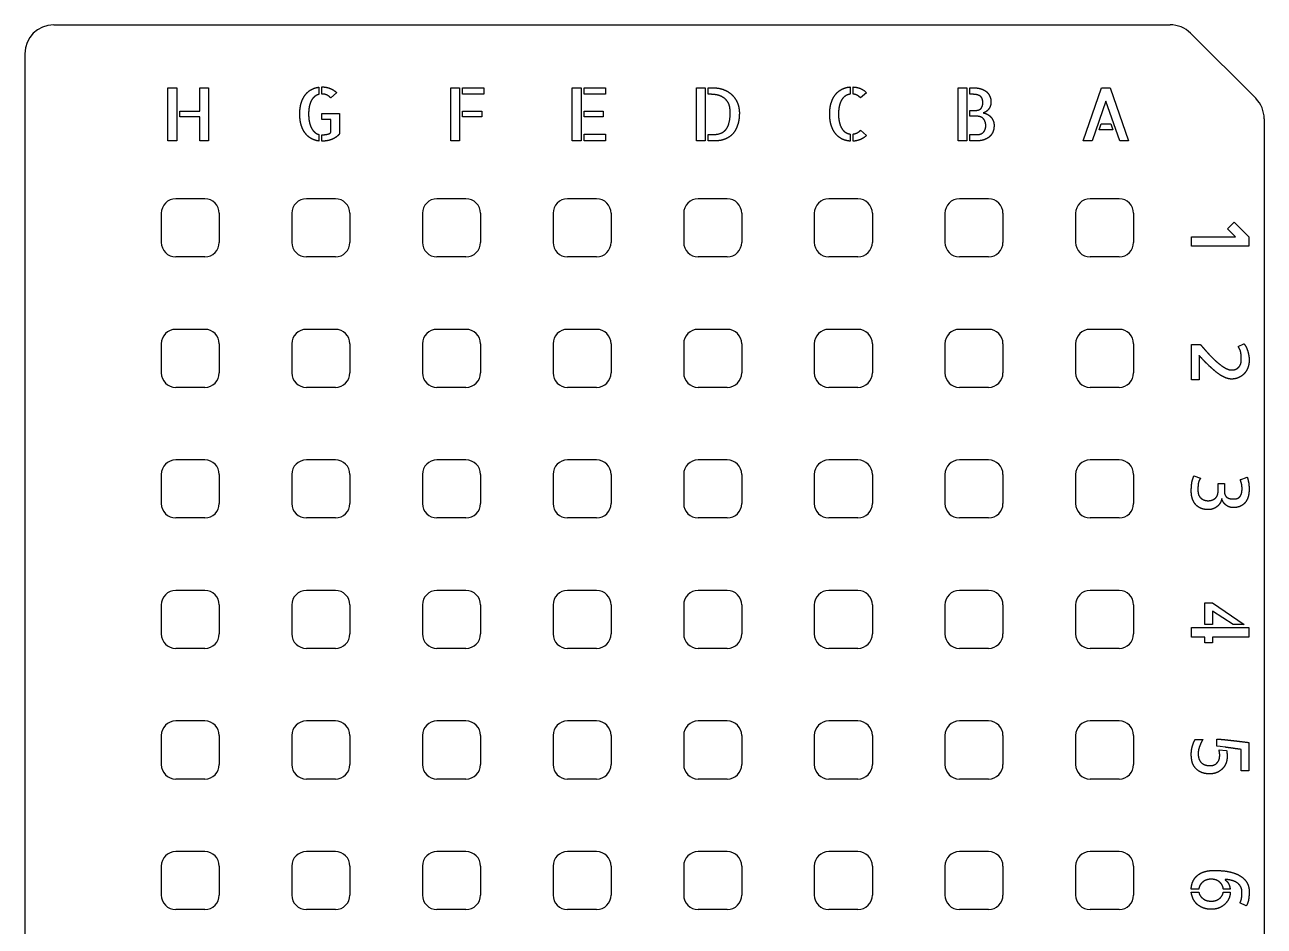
# Model space of a CAD drawing. Extents: x -43 to 43, y -64 to 64.
# Drawn here: x -42.7 to 42.7, y 1.3 to 63.5 of the extents above; entities that cross this region are included whole.
import ezdxf

# ---------------------------------------------------------------- set-up
doc = ezdxf.new("R2010")
doc.units = 0
doc.header["$MEASUREMENT"] = 0
doc.layers.add('VISIBLE', color=7, linetype='CONTINUOUS')

msp = doc.modelspace()

# ---------------------------------------------------------------- linework, layer by layer
at = {"layer": 'VISIBLE'}
for p, q in [((-40.7, 63.5), (36.215, 63.5)), ((37.629, 62.914), (42.114, 58.429)), ((-42.7, 61.5), (-42.7, -61.5)), ((-32.833, 55.5), (-32.833, 59.157)), ((-32.833, 59.157), (-32.228, 59.157)), ((-32.228, 59.157), (-32.228, 55.5)), ((-30.645, 59.157), (-30.05, 59.157)), ((-30.645, 57.555), (-30.645, 59.157)), ((-30.05, 59.157), (-30.05, 55.5)), ((-22.437, 59.196), (-22.437, 58.7)), ((-22.234, 58.726), (-22.234, 59.216)), ((-22.234, 59.216), (-22.228, 59.216)), ((-13.349, 55.5), (-13.349, 59.157)), ((-13.349, 59.157), (-12.744, 59.157)), ((-12.744, 59.157), (-12.744, 55.5)), ((-12.54, 59.157), (-11.062, 59.157)), ((-12.54, 58.706), (-12.54, 59.157)), ((-11.062, 59.157), (-11.062, 58.706)), ((-4.977, 55.5), (-4.977, 59.157)), ((-4.977, 59.157), (-4.372, 59.157)), ((-4.372, 59.157), (-4.372, 55.5)), ((-4.168, 59.157), (-2.69, 59.157)), ((-4.168, 58.706), (-4.168, 59.157)), ((-2.69, 59.157), (-2.69, 58.706)), ((3.584, 55.5), (3.584, 59.157)), ((3.584, 59.157), (4.179, 59.157)), ((4.179, 59.157), (4.179, 55.5)), ((4.382, 59.157), (4.686, 59.157)), ((4.382, 58.706), (4.382, 59.157)), ((14.165, 59.211), (14.165, 58.715)), ((14.368, 58.72), (14.368, 59.211)), ((21.614, 55.5), (21.614, 59.157)), ((21.614, 59.157), (22.209, 59.157)), ((22.209, 59.157), (22.209, 55.5)), ((22.412, 58.706), (22.412, 59.157)), ((22.412, 59.157), (22.666, 59.157)), ((30.22, 55.5), (31.499, 59.152)), ((31.499, 59.152), (32.09, 59.152)), ((32.09, 59.152), (33.36, 55.5)), ((-22.214, 58.726), (-22.234, 58.726)), ((-21.211, 58.819), (-21.623, 58.452)), ((-11.062, 58.706), (-12.54, 58.706)), ((-2.69, 58.706), (-4.168, 58.706)), ((4.527, 58.706), (4.382, 58.706)), ((15.301, 58.819), (14.889, 58.452)), ((22.606, 58.706), (22.412, 58.706)), ((31.797, 58.239), (30.84, 55.5)), ((32.745, 55.5), (31.797, 58.239)), ((-32.025, 57.147), (-32.025, 57.555)), ((-32.025, 57.555), (-30.645, 57.555)), ((-22.234, 57.386), (-21.023, 57.386)), ((-22.234, 56.979), (-22.234, 57.386)), ((-21.023, 57.386), (-21.023, 55.972)), ((-12.54, 57.147), (-12.54, 57.555)), ((-12.54, 57.555), (-11.216, 57.555)), ((-11.216, 57.555), (-11.216, 57.147)), ((-4.168, 57.147), (-4.168, 57.555)), ((-4.168, 57.555), (-2.844, 57.555)), ((-2.844, 57.555), (-2.844, 57.147)), ((22.412, 57.192), (22.412, 57.594)), ((22.412, 57.594), (22.651, 57.594)), ((-30.645, 57.147), (-32.025, 57.147)), ((-30.645, 55.5), (-30.645, 57.147)), ((-21.613, 56.979), (-22.234, 56.979)), ((-21.613, 56.076), (-21.613, 56.979)), ((-11.216, 57.147), (-12.54, 57.147)), ((-2.844, 57.147), (-4.168, 57.147)), ((22.909, 57.192), (22.412, 57.192)), ((31.321, 56.259), (31.46, 56.661)), ((31.46, 56.661), (32.125, 56.661)), ((32.125, 56.661), (32.269, 56.259)), ((42.7, 57.015), (42.7, -61.5)), ((-22.437, 55.937), (-22.437, 55.485)), ((-22.234, 55.475), (-22.234, 55.912)), ((-4.168, 55.5), (-4.168, 55.952)), ((-4.168, 55.952), (-2.69, 55.952)), ((-2.69, 55.952), (-2.69, 55.5)), ((4.382, 55.5), (4.382, 55.937)), ((4.382, 55.937), (4.77, 55.937)), ((14.165, 55.967), (14.165, 55.48)), ((14.368, 55.475), (14.368, 55.967)), ((14.889, 56.234), (15.301, 55.872)), ((22.412, 55.5), (22.412, 55.937)), ((22.412, 55.937), (22.954, 55.937)), ((32.269, 56.259), (31.321, 56.259)), ((-32.228, 55.5), (-32.833, 55.5)), ((-30.05, 55.5), (-30.645, 55.5)), ((-22.228, 55.475), (-22.234, 55.475)), ((-12.744, 55.5), (-13.349, 55.5)), ((-4.372, 55.5), (-4.977, 55.5)), ((-2.69, 55.5), (-4.168, 55.5)), ((4.179, 55.5), (3.584, 55.5)), ((4.968, 55.5), (4.382, 55.5)), ((22.209, 55.5), (21.614, 55.5)), ((22.988, 55.5), (22.412, 55.5)), ((30.84, 55.5), (30.22, 55.5)), ((33.36, 55.5), (32.745, 55.5)), ((-30.3, 51.5), (-32.3, 51.5)), ((-21.3, 51.5), (-23.3, 51.5)), ((-12.3, 51.5), (-14.3, 51.5)), ((-3.3, 51.5), (-5.3, 51.5)), ((5.7, 51.5), (3.7, 51.5)), ((14.7, 51.5), (12.7, 51.5)), ((23.7, 51.5), (21.7, 51.5)), ((32.7, 51.5), (30.7, 51.5)), ((-33.3, 50.5), (-33.3, 48.5)), ((-29.3, 50.5), (-29.3, 48.5)), ((-24.3, 50.5), (-24.3, 48.5)), ((-20.3, 50.5), (-20.3, 48.5)), ((-15.3, 50.5), (-15.3, 48.5)), ((-11.3, 50.5), (-11.3, 48.5)), ((-6.3, 50.5), (-6.3, 48.5)), ((-2.3, 50.5), (-2.3, 48.5)), ((2.7, 50.5), (2.7, 48.5)), ((6.7, 50.5), (6.7, 48.5)), ((11.7, 50.5), (11.7, 48.5)), ((15.7, 50.5), (15.7, 48.5)), ((20.7, 50.5), (20.7, 48.5)), ((24.7, 50.5), (24.7, 48.5)), ((29.7, 50.5), (29.7, 48.5)), ((33.7, 50.5), (33.7, 48.5)), ((40.178, 49.422), (40.638, 49.881)), ((40.638, 49.881), (41.636, 48.882)), ((37.7, 48.23), (37.7, 48.882)), ((37.7, 48.882), (40.718, 48.882)), ((40.718, 48.882), (40.178, 49.422)), ((41.636, 48.882), (41.636, 48.23)), ((41.636, 48.23), (37.7, 48.23)), ((-30.3, 47.5), (-32.3, 47.5)), ((-21.3, 47.5), (-23.3, 47.5)), ((-12.3, 47.5), (-14.3, 47.5)), ((-3.3, 47.5), (-5.3, 47.5)), ((5.7, 47.5), (3.7, 47.5)), ((14.7, 47.5), (12.7, 47.5)), ((23.7, 47.5), (21.7, 47.5)), ((32.7, 47.5), (30.7, 47.5)), ((-30.3, 42.5), (-32.3, 42.5)), ((-21.3, 42.5), (-23.3, 42.5)), ((-12.3, 42.5), (-14.3, 42.5)), ((-3.3, 42.5), (-5.3, 42.5)), ((5.7, 42.5), (3.7, 42.5)), ((14.7, 42.5), (12.7, 42.5)), ((23.7, 42.5), (21.7, 42.5)), ((32.7, 42.5), (30.7, 42.5)), ((-33.3, 41.5), (-33.3, 39.5)), ((-29.3, 41.5), (-29.3, 39.5)), ((-24.3, 41.5), (-24.3, 39.5)), ((-20.3, 41.5), (-20.3, 39.5)), ((-15.3, 41.5), (-15.3, 39.5)), ((-11.3, 41.5), (-11.3, 39.5)), ((-6.3, 41.5), (-6.3, 39.5)), ((-2.3, 41.5), (-2.3, 39.5)), ((2.7, 41.5), (2.7, 39.5)), ((6.7, 41.5), (6.7, 39.5)), ((11.7, 41.5), (11.7, 39.5)), ((15.7, 41.5), (15.7, 39.5)), ((20.7, 41.5), (20.7, 39.5)), ((24.7, 41.5), (24.7, 39.5)), ((29.7, 41.5), (29.7, 39.5)), ((33.7, 41.5), (33.7, 39.5)), ((37.7, 39.015), (37.7, 41.461)), ((37.7, 41.461), (38.298, 41.461)), ((40.91, 41.317), (41.306, 41.504)), ((38.218, 40.687), (38.218, 39.015)), ((-30.3, 38.5), (-32.3, 38.5)), ((-21.3, 38.5), (-23.3, 38.5)), ((-12.3, 38.5), (-14.3, 38.5)), ((-3.3, 38.5), (-5.3, 38.5)), ((5.7, 38.5), (3.7, 38.5)), ((14.7, 38.5), (12.7, 38.5)), ((23.7, 38.5), (21.7, 38.5)), ((32.7, 38.5), (30.7, 38.5)), ((38.218, 39.015), (37.7, 39.015)), ((-30.3, 33.5), (-32.3, 33.5)), ((-21.3, 33.5), (-23.3, 33.5)), ((-12.3, 33.5), (-14.3, 33.5)), ((-3.3, 33.5), (-5.3, 33.5)), ((5.7, 33.5), (3.7, 33.5)), ((14.7, 33.5), (12.7, 33.5)), ((23.7, 33.5), (21.7, 33.5)), ((32.7, 33.5), (30.7, 33.5)), ((-33.3, 32.5), (-33.3, 30.5)), ((-29.3, 32.5), (-29.3, 30.5)), ((-24.3, 32.5), (-24.3, 30.5)), ((-20.3, 32.5), (-20.3, 30.5)), ((-15.3, 32.5), (-15.3, 30.5)), ((-11.3, 32.5), (-11.3, 30.5)), ((-6.3, 32.5), (-6.3, 30.5)), ((-2.3, 32.5), (-2.3, 30.5)), ((2.7, 32.5), (2.7, 30.5)), ((6.7, 32.5), (6.7, 30.5)), ((11.7, 32.5), (11.7, 30.5)), ((15.7, 32.5), (15.7, 30.5)), ((20.7, 32.5), (20.7, 30.5)), ((24.7, 32.5), (24.7, 30.5)), ((29.7, 32.5), (29.7, 30.5)), ((33.7, 32.5), (33.7, 30.5)), ((37.861, 32.395), (38.32, 32.251)), ((39.521, 31.877), (39.954, 31.882)), ((39.521, 31.338), (39.521, 31.877)), ((39.954, 31.882), (39.954, 31.519)), ((41.054, 32.123), (41.535, 32.309)), ((-30.3, 29.5), (-32.3, 29.5)), ((-21.3, 29.5), (-23.3, 29.5)), ((-12.3, 29.5), (-14.3, 29.5)), ((-3.3, 29.5), (-5.3, 29.5)), ((5.7, 29.5), (3.7, 29.5)), ((14.7, 29.5), (12.7, 29.5)), ((23.7, 29.5), (21.7, 29.5)), ((32.7, 29.5), (30.7, 29.5)), ((-30.3, 24.5), (-32.3, 24.5)), ((-21.3, 24.5), (-23.3, 24.5)), ((-12.3, 24.5), (-14.3, 24.5)), ((-3.3, 24.5), (-5.3, 24.5)), ((5.7, 24.5), (3.7, 24.5)), ((14.7, 24.5), (12.7, 24.5)), ((23.7, 24.5), (21.7, 24.5)), ((32.7, 24.5), (30.7, 24.5)), ((-33.3, 23.5), (-33.3, 21.5)), ((-29.3, 23.5), (-29.3, 21.5)), ((-24.3, 23.5), (-24.3, 21.5)), ((-20.3, 23.5), (-20.3, 21.5)), ((-15.3, 23.5), (-15.3, 21.5)), ((-11.3, 23.5), (-11.3, 21.5)), ((-6.3, 23.5), (-6.3, 21.5)), ((-2.3, 23.5), (-2.3, 21.5)), ((2.7, 23.5), (2.7, 21.5)), ((6.7, 23.5), (6.7, 21.5)), ((11.7, 23.5), (11.7, 21.5)), ((15.7, 23.5), (15.7, 21.5)), ((20.7, 23.5), (20.7, 21.5)), ((24.7, 23.5), (24.7, 21.5)), ((29.7, 23.5), (29.7, 21.5)), ((33.7, 23.5), (33.7, 21.5)), ((38.619, 22.159), (38.619, 23.644)), ((38.619, 23.644), (39.126, 23.644)), ((39.126, 23.644), (41.316, 22.159)), ((40.553, 22.159), (39.126, 23.073)), ((39.126, 23.073), (39.126, 22.159)), ((37.7, 21.289), (37.7, 21.941)), ((37.7, 21.941), (41.636, 21.941)), ((39.126, 22.159), (38.619, 22.159)), ((41.316, 22.159), (40.553, 22.159)), ((41.636, 21.941), (41.636, 21.289)), ((-30.3, 20.5), (-32.3, 20.5)), ((-21.3, 20.5), (-23.3, 20.5)), ((-12.3, 20.5), (-14.3, 20.5)), ((-3.3, 20.5), (-5.3, 20.5)), ((5.7, 20.5), (3.7, 20.5)), ((14.7, 20.5), (12.7, 20.5)), ((23.7, 20.5), (21.7, 20.5)), ((32.7, 20.5), (30.7, 20.5)), ((38.619, 21.289), (37.7, 21.289)), ((38.619, 20.878), (38.619, 21.289)), ((39.126, 20.878), (38.619, 20.878)), ((41.636, 21.289), (39.126, 21.289)), ((39.126, 21.289), (39.126, 20.878)), ((-30.3, 15.5), (-32.3, 15.5)), ((-21.3, 15.5), (-23.3, 15.5)), ((-12.3, 15.5), (-14.3, 15.5)), ((-3.3, 15.5), (-5.3, 15.5)), ((5.7, 15.5), (3.7, 15.5)), ((14.7, 15.5), (12.7, 15.5)), ((23.7, 15.5), (21.7, 15.5)), ((32.7, 15.5), (30.7, 15.5)), ((-33.3, 14.5), (-33.3, 12.5)), ((-29.3, 14.5), (-29.3, 12.5)), ((-24.3, 14.5), (-24.3, 12.5)), ((-20.3, 14.5), (-20.3, 12.5)), ((-15.3, 14.5), (-15.3, 12.5)), ((-11.3, 14.5), (-11.3, 12.5)), ((-6.3, 14.5), (-6.3, 12.5)), ((-2.3, 14.5), (-2.3, 12.5)), ((2.7, 14.5), (2.7, 12.5)), ((6.7, 14.5), (6.7, 12.5)), ((11.7, 14.5), (11.7, 12.5)), ((15.7, 14.5), (15.7, 12.5)), ((20.7, 14.5), (20.7, 12.5)), ((24.7, 14.5), (24.7, 12.5)), ((29.7, 14.5), (29.7, 12.5)), ((33.7, 14.5), (33.7, 12.5)), ((37.94, 14.231), (38.474, 14.231)), ((39.442, 13.756), (39.442, 14.258)), ((39.655, 13.73), (39.442, 13.756)), ((40.013, 13.687), (39.655, 13.73)), ((41.636, 14.018), (41.636, 12.068)), ((39.58, 13.521), (40.109, 13.457)), ((41.113, 12.068), (41.113, 13.538)), ((41.636, 12.068), (41.113, 12.068)), ((-30.3, 11.5), (-32.3, 11.5)), ((-21.3, 11.5), (-23.3, 11.5)), ((-12.3, 11.5), (-14.3, 11.5)), ((-3.3, 11.5), (-5.3, 11.5)), ((5.7, 11.5), (3.7, 11.5)), ((14.7, 11.5), (12.7, 11.5)), ((23.7, 11.5), (21.7, 11.5)), ((32.7, 11.5), (30.7, 11.5)), ((-30.3, 6.5), (-32.3, 6.5)), ((-21.3, 6.5), (-23.3, 6.5)), ((-12.3, 6.5), (-14.3, 6.5)), ((-3.3, 6.5), (-5.3, 6.5)), ((5.7, 6.5), (3.7, 6.5)), ((14.7, 6.5), (12.7, 6.5)), ((23.7, 6.5), (21.7, 6.5)), ((32.7, 6.5), (30.7, 6.5)), ((-33.3, 5.5), (-33.3, 3.5)), ((-29.3, 5.5), (-29.3, 3.5)), ((-24.3, 5.5), (-24.3, 3.5)), ((-20.3, 5.5), (-20.3, 3.5)), ((-15.3, 5.5), (-15.3, 3.5)), ((-11.3, 5.5), (-11.3, 3.5)), ((-6.3, 5.5), (-6.3, 3.5)), ((-2.3, 5.5), (-2.3, 3.5)), ((2.7, 5.5), (2.7, 3.5)), ((6.7, 5.5), (6.7, 3.5)), ((11.7, 5.5), (11.7, 3.5)), ((15.7, 5.5), (15.7, 3.5)), ((20.7, 5.5), (20.7, 3.5)), ((24.7, 5.5), (24.7, 3.5)), ((29.7, 5.5), (29.7, 3.5)), ((33.7, 5.5), (33.7, 3.5)), ((38.191, 3.911), (37.668, 3.911)), ((37.674, 3.692), (38.197, 3.692)), ((39.879, 3.692), (40.365, 3.692)), ((40.354, 3.911), (39.884, 3.911)), ((41.465, 2.757), (41.023, 2.96)), ((-30.3, 2.5), (-32.3, 2.5)), ((-21.3, 2.5), (-23.3, 2.5)), ((-12.3, 2.5), (-14.3, 2.5)), ((-3.3, 2.5), (-5.3, 2.5)), ((5.7, 2.5), (3.7, 2.5)), ((14.7, 2.5), (12.7, 2.5)), ((23.7, 2.5), (21.7, 2.5)), ((32.7, 2.5), (30.7, 2.5))]:
    msp.add_line(p, q, dxfattribs=at)
for centre, radius, start, end in [((-40.7, 61.5), 2, 90, 180), ((36.215, 61.5), 2, 45, 90), ((40.7, 57.015), 2, 0, 45), ((-32.3, 50.5), 1, 90, 180), ((-30.3, 50.5), 1, 0, 90), ((-23.3, 50.5), 1, 90, 180), ((-21.3, 50.5), 1, 0, 90), ((-14.3, 50.5), 1, 90, 180), ((-12.3, 50.5), 1, 0, 90), ((-5.3, 50.5), 1, 90, 180), ((-3.3, 50.5), 1, 0, 90), ((3.7, 50.5), 1, 90, 180), ((5.7, 50.5), 1, 0, 90), ((12.7, 50.5), 1, 90, 180), ((14.7, 50.5), 1, 0, 90), ((21.7, 50.5), 1, 90, 180), ((23.7, 50.5), 1, 0, 90), ((30.7, 50.5), 1, 90, 180), ((32.7, 50.5), 1, 0, 90), ((-32.3, 48.5), 1, 180, 270), ((-30.3, 48.5), 1, 270, 0), ((-23.3, 48.5), 1, 180, 270), ((-21.3, 48.5), 1, 270, 0), ((-14.3, 48.5), 1, 180, 270), ((-12.3, 48.5), 1, 270, 0), ((-5.3, 48.5), 1, 180, 270), ((-3.3, 48.5), 1, 270, 0), ((3.7, 48.5), 1, 180, 270), ((5.7, 48.5), 1, 270, 0), ((12.7, 48.5), 1, 180, 270), ((14.7, 48.5), 1, 270, 0), ((21.7, 48.5), 1, 180, 270), ((23.7, 48.5), 1, 270, 0), ((30.7, 48.5), 1, 180, 270), ((32.7, 48.5), 1, 270, 0), ((-32.3, 41.5), 1, 90, 180), ((-30.3, 41.5), 1, 0, 90), ((-23.3, 41.5), 1, 90, 180), ((-21.3, 41.5), 1, 0, 90), ((-14.3, 41.5), 1, 90, 180), ((-12.3, 41.5), 1, 0, 90), ((-5.3, 41.5), 1, 90, 180), ((-3.3, 41.5), 1, 0, 90), ((3.7, 41.5), 1, 90, 180), ((5.7, 41.5), 1, 0, 90), ((12.7, 41.5), 1, 90, 180), ((14.7, 41.5), 1, 0, 90), ((21.7, 41.5), 1, 90, 180), ((23.7, 41.5), 1, 0, 90), ((30.7, 41.5), 1, 90, 180), ((32.7, 41.5), 1, 0, 90), ((-32.3, 39.5), 1, 180, 270), ((-30.3, 39.5), 1, 270, 0), ((-23.3, 39.5), 1, 180, 270), ((-21.3, 39.5), 1, 270, 0), ((-14.3, 39.5), 1, 180, 270), ((-12.3, 39.5), 1, 270, 0), ((-5.3, 39.5), 1, 180, 270), ((-3.3, 39.5), 1, 270, 0), ((3.7, 39.5), 1, 180, 270), ((5.7, 39.5), 1, 270, 0), ((12.7, 39.5), 1, 180, 270), ((14.7, 39.5), 1, 270, 0), ((21.7, 39.5), 1, 180, 270), ((23.7, 39.5), 1, 270, 0), ((30.7, 39.5), 1, 180, 270), ((32.7, 39.5), 1, 270, 0), ((-32.3, 32.5), 1, 90, 180), ((-30.3, 32.5), 1, 0, 90), ((-23.3, 32.5), 1, 90, 180), ((-21.3, 32.5), 1, 0, 90), ((-14.3, 32.5), 1, 90, 180), ((-12.3, 32.5), 1, 0, 90), ((-5.3, 32.5), 1, 90, 180), ((-3.3, 32.5), 1, 0, 90), ((3.7, 32.5), 1, 90, 180), ((5.7, 32.5), 1, 0, 90), ((12.7, 32.5), 1, 90, 180), ((14.7, 32.5), 1, 0, 90), ((21.7, 32.5), 1, 90, 180), ((23.7, 32.5), 1, 0, 90), ((30.7, 32.5), 1, 90, 180), ((32.7, 32.5), 1, 0, 90), ((-32.3, 30.5), 1, 180, 270), ((-30.3, 30.5), 1, 270, 0), ((-23.3, 30.5), 1, 180, 270), ((-21.3, 30.5), 1, 270, 0), ((-14.3, 30.5), 1, 180, 270), ((-12.3, 30.5), 1, 270, 0), ((-5.3, 30.5), 1, 180, 270), ((-3.3, 30.5), 1, 270, 0), ((3.7, 30.5), 1, 180, 270), ((5.7, 30.5), 1, 270, 0), ((12.7, 30.5), 1, 180, 270), ((14.7, 30.5), 1, 270, 0), ((21.7, 30.5), 1, 180, 270), ((23.7, 30.5), 1, 270, 0), ((30.7, 30.5), 1, 180, 270), ((32.7, 30.5), 1, 270, 0), ((-32.3, 23.5), 1, 90, 180), ((-30.3, 23.5), 1, 0, 90), ((-23.3, 23.5), 1, 90, 180), ((-21.3, 23.5), 1, 0, 90), ((-14.3, 23.5), 1, 90, 180), ((-12.3, 23.5), 1, 0, 90), ((-5.3, 23.5), 1, 90, 180), ((-3.3, 23.5), 1, 0, 90), ((3.7, 23.5), 1, 90, 180), ((5.7, 23.5), 1, 0, 90), ((12.7, 23.5), 1, 90, 180), ((14.7, 23.5), 1, 0, 90), ((21.7, 23.5), 1, 90, 180), ((23.7, 23.5), 1, 0, 90), ((30.7, 23.5), 1, 90, 180), ((32.7, 23.5), 1, 0, 90), ((-32.3, 21.5), 1, 180, 270), ((-30.3, 21.5), 1, 270, 0), ((-23.3, 21.5), 1, 180, 270), ((-21.3, 21.5), 1, 270, 0), ((-14.3, 21.5), 1, 180, 270), ((-12.3, 21.5), 1, 270, 0), ((-5.3, 21.5), 1, 180, 270), ((-3.3, 21.5), 1, 270, 0), ((3.7, 21.5), 1, 180, 270), ((5.7, 21.5), 1, 270, 0), ((12.7, 21.5), 1, 180, 270), ((14.7, 21.5), 1, 270, 0), ((21.7, 21.5), 1, 180, 270), ((23.7, 21.5), 1, 270, 0), ((30.7, 21.5), 1, 180, 270), ((32.7, 21.5), 1, 270, 0), ((-32.3, 14.5), 1, 90, 180), ((-30.3, 14.5), 1, 0, 90), ((-23.3, 14.5), 1, 90, 180), ((-21.3, 14.5), 1, 0, 90), ((-14.3, 14.5), 1, 90, 180), ((-12.3, 14.5), 1, 0, 90), ((-5.3, 14.5), 1, 90, 180), ((-3.3, 14.5), 1, 0, 90), ((3.7, 14.5), 1, 90, 180), ((5.7, 14.5), 1, 0, 90), ((12.7, 14.5), 1, 90, 180), ((14.7, 14.5), 1, 0, 90), ((21.7, 14.5), 1, 90, 180), ((23.7, 14.5), 1, 0, 90), ((30.7, 14.5), 1, 90, 180), ((32.7, 14.5), 1, 0, 90), ((-32.3, 12.5), 1, 180, 270), ((-30.3, 12.5), 1, 270, 0), ((-23.3, 12.5), 1, 180, 270), ((-21.3, 12.5), 1, 270, 0), ((-14.3, 12.5), 1, 180, 270), ((-12.3, 12.5), 1, 270, 0), ((-5.3, 12.5), 1, 180, 270), ((-3.3, 12.5), 1, 270, 0), ((3.7, 12.5), 1, 180, 270), ((5.7, 12.5), 1, 270, 0), ((12.7, 12.5), 1, 180, 270), ((14.7, 12.5), 1, 270, 0), ((21.7, 12.5), 1, 180, 270), ((23.7, 12.5), 1, 270, 0), ((30.7, 12.5), 1, 180, 270), ((32.7, 12.5), 1, 270, 0), ((-32.3, 5.5), 1, 90, 180), ((-30.3, 5.5), 1, 0, 90), ((-23.3, 5.5), 1, 90, 180), ((-21.3, 5.5), 1, 0, 90), ((-14.3, 5.5), 1, 90, 180), ((-12.3, 5.5), 1, 0, 90), ((-5.3, 5.5), 1, 90, 180), ((-3.3, 5.5), 1, 0, 90), ((3.7, 5.5), 1, 90, 180), ((5.7, 5.5), 1, 0, 90), ((12.7, 5.5), 1, 90, 180), ((14.7, 5.5), 1, 0, 90), ((21.7, 5.5), 1, 90, 180), ((23.7, 5.5), 1, 0, 90), ((30.7, 5.5), 1, 90, 180), ((32.7, 5.5), 1, 0, 90), ((-32.3, 3.5), 1, 180, 270), ((-30.3, 3.5), 1, 270, 0), ((-23.3, 3.5), 1, 180, 270), ((-21.3, 3.5), 1, 270, 0), ((-14.3, 3.5), 1, 180, 270), ((-12.3, 3.5), 1, 270, 0), ((-5.3, 3.5), 1, 180, 270), ((-3.3, 3.5), 1, 270, 0), ((3.7, 3.5), 1, 180, 270), ((5.7, 3.5), 1, 270, 0), ((12.7, 3.5), 1, 180, 270), ((14.7, 3.5), 1, 270, 0), ((21.7, 3.5), 1, 180, 270), ((23.7, 3.5), 1, 270, 0), ((30.7, 3.5), 1, 180, 270), ((32.7, 3.5), 1, 270, 0)]:
    msp.add_arc(centre, radius, start, end, dxfattribs=at)
for points in [[(-23.38, 58.663), (-23.206, 58.894), (-22.963, 59.028)], [(-22.963, 59.028), (-22.72, 59.162), (-22.437, 59.196)], [(-22.228, 59.216), (-21.931, 59.216), (-21.673, 59.117)], [(-21.673, 59.117), (-21.415, 59.018), (-21.211, 58.819)], [(4.686, 59.157), (5.147, 59.157), (5.496, 59.011)], [(5.496, 59.011), (5.846, 58.865), (6.077, 58.621)], [(13.162, 58.695), (13.351, 58.929), (13.606, 59.058)], [(13.606, 59.058), (13.861, 59.187), (14.165, 59.211)], [(14.368, 59.211), (14.924, 59.187), (15.301, 58.819)], [(22.666, 59.157), (22.899, 59.157), (23.117, 59.102)], [(23.117, 59.102), (23.336, 59.048), (23.504, 58.929)], [(23.504, 58.929), (23.673, 58.81), (23.772, 58.619)], [(-23.752, 57.346), (-23.752, 57.773), (-23.653, 58.103)], [(-23.653, 58.103), (-23.553, 58.433), (-23.38, 58.663)], [(-22.936, 58.306), (-23.033, 58.14), (-23.087, 57.904)], [(-22.712, 58.566), (-22.839, 58.472), (-22.936, 58.306)], [(-22.437, 58.7), (-22.586, 58.66), (-22.712, 58.566)], [(-21.896, 58.661), (-22.05, 58.726), (-22.214, 58.726)], [(-21.623, 58.452), (-21.742, 58.596), (-21.896, 58.661)], [(5.221, 58.594), (4.953, 58.706), (4.527, 58.706)], [(5.645, 58.301), (5.489, 58.482), (5.221, 58.594)], [(5.856, 57.897), (5.802, 58.12), (5.645, 58.301)], [(6.077, 58.621), (6.307, 58.378), (6.422, 58.068)], [(12.76, 57.346), (12.76, 57.787), (12.867, 58.125)], [(12.867, 58.125), (12.974, 58.462), (13.162, 58.695)], [(13.604, 58.353), (13.495, 58.19), (13.433, 57.939)], [(13.857, 58.604), (13.713, 58.517), (13.604, 58.353)], [(14.165, 58.715), (14, 58.691), (13.857, 58.604)], [(14.645, 58.646), (14.516, 58.711), (14.368, 58.72)], [(14.889, 58.452), (14.774, 58.581), (14.645, 58.646)], [(22.974, 58.656), (22.835, 58.706), (22.606, 58.706)], [(23.187, 58.527), (23.113, 58.607), (22.974, 58.656)], [(23.286, 58.351), (23.261, 58.448), (23.187, 58.527)], [(23.249, 57.822), (23.311, 57.941), (23.311, 58.164)], [(23.311, 58.164), (23.311, 58.254), (23.286, 58.351)], [(23.772, 58.619), (23.872, 58.428), (23.872, 58.164)], [(23.872, 58.164), (23.872, 58.011), (23.822, 57.884)], [(-23.653, 56.589), (-23.752, 56.919), (-23.752, 57.346)], [(-23.087, 57.904), (-23.141, 57.668), (-23.147, 57.346)], [(-23.147, 57.346), (-23.141, 57.023), (-23.087, 56.78)], [(5.643, 56.324), (5.91, 56.711), (5.91, 57.445)], [(5.91, 57.445), (5.91, 57.674), (5.856, 57.897)], [(6.422, 58.068), (6.536, 57.758), (6.536, 57.43)], [(6.536, 57.43), (6.536, 56.979), (6.439, 56.659)], [(12.867, 56.565), (12.76, 56.904), (12.76, 57.346)], [(13.433, 57.939), (13.371, 57.688), (13.365, 57.346)], [(13.365, 57.346), (13.371, 56.999), (13.433, 56.751)], [(22.651, 57.594), (22.76, 57.594), (22.874, 57.599)], [(22.874, 57.599), (22.988, 57.604), (23.087, 57.653)], [(23.087, 57.653), (23.186, 57.703), (23.249, 57.822)], [(23.527, 57.507), (23.43, 57.445), (23.34, 57.425)], [(23.34, 57.425), (23.455, 57.41), (23.584, 57.351)], [(23.698, 57.663), (23.623, 57.569), (23.527, 57.507)], [(23.584, 57.351), (23.713, 57.291), (23.824, 57.182)], [(23.822, 57.884), (23.772, 57.758), (23.698, 57.663)], [(-23.38, 56.026), (-23.553, 56.259), (-23.653, 56.589)], [(-23.087, 56.78), (-23.033, 56.537), (-22.936, 56.361)], [(6.439, 56.659), (6.342, 56.338), (6.194, 56.123)], [(13.162, 55.991), (12.974, 56.225), (12.867, 56.565)], [(13.433, 56.751), (13.495, 56.503), (13.604, 56.334)], [(23.36, 57.008), (23.206, 57.192), (22.909, 57.192)], [(23.514, 56.557), (23.514, 56.825), (23.36, 57.008)], [(23.365, 56.105), (23.514, 56.274), (23.514, 56.557)], [(23.824, 57.182), (23.936, 57.073), (24.011, 56.917)], [(24.011, 56.917), (24.085, 56.761), (24.085, 56.557)], [(24.085, 56.557), (24.085, 56.309), (24.011, 56.13)], [(-22.963, 55.656), (-23.206, 55.793), (-23.38, 56.026)], [(-22.437, 55.485), (-22.72, 55.52), (-22.963, 55.656)], [(-22.936, 56.361), (-22.839, 56.185), (-22.712, 56.081)], [(-22.712, 56.081), (-22.586, 55.976), (-22.437, 55.937)], [(-22.234, 55.912), (-22.174, 55.912), (-22.087, 55.92)], [(-22.087, 55.92), (-22, 55.927), (-21.909, 55.944)], [(-21.909, 55.944), (-21.817, 55.961), (-21.735, 55.991)], [(-21.576, 55.584), (-21.732, 55.525), (-21.898, 55.5)], [(-21.735, 55.991), (-21.653, 56.021), (-21.613, 56.076)], [(-21.278, 55.736), (-21.42, 55.644), (-21.576, 55.584)], [(-21.023, 55.972), (-21.137, 55.828), (-21.278, 55.736)], [(4.77, 55.937), (5.375, 55.937), (5.643, 56.324)], [(5.181, 55.517), (5.037, 55.5), (4.968, 55.5)], [(5.499, 55.597), (5.325, 55.535), (5.181, 55.517)], [(5.858, 55.783), (5.672, 55.659), (5.499, 55.597)], [(6.194, 56.123), (6.045, 55.907), (5.858, 55.783)], [(13.606, 55.629), (13.351, 55.758), (13.162, 55.991)], [(13.604, 56.334), (13.713, 56.165), (13.859, 56.076)], [(14.165, 55.48), (13.861, 55.5), (13.606, 55.629)], [(13.859, 56.076), (14.006, 55.987), (14.165, 55.967)], [(14.368, 55.967), (14.516, 55.981), (14.648, 56.046)], [(14.879, 55.589), (14.646, 55.49), (14.368, 55.475)], [(14.648, 56.046), (14.78, 56.111), (14.889, 56.234)], [(15.301, 55.872), (15.112, 55.689), (14.879, 55.589)], [(22.954, 55.937), (23.217, 55.937), (23.365, 56.105)], [(23.328, 55.55), (23.206, 55.515), (23.112, 55.508)], [(23.581, 55.651), (23.45, 55.584), (23.328, 55.55)], [(23.824, 55.835), (23.713, 55.718), (23.581, 55.651)], [(24.011, 56.13), (23.936, 55.952), (23.824, 55.835)], [(-21.898, 55.5), (-22.065, 55.475), (-22.228, 55.475)], [(23.112, 55.508), (23.018, 55.5), (22.988, 55.5)], [(38.298, 41.461), (38.384, 41.365), (38.531, 41.195)], [(38.531, 41.195), (38.678, 41.024), (38.859, 40.826)], [(41.006, 41.146), (40.964, 41.226), (40.91, 41.317)], [(41.073, 40.965), (41.049, 41.066), (41.006, 41.146)], [(41.306, 41.504), (41.391, 41.408), (41.46, 41.266)], [(41.46, 41.266), (41.529, 41.124), (41.572, 40.972)], [(38.467, 40.428), (38.32, 40.585), (38.218, 40.687)], [(38.795, 40.091), (38.614, 40.27), (38.467, 40.428)], [(38.859, 40.826), (39.041, 40.628), (39.246, 40.431)], [(39.246, 40.431), (39.452, 40.233), (39.663, 40.07)], [(40.979, 39.934), (41.059, 40.035), (41.091, 40.155)], [(41.11, 40.727), (41.097, 40.863), (41.073, 40.965)], [(41.091, 40.155), (41.123, 40.276), (41.123, 40.383)], [(41.123, 40.383), (41.123, 40.59), (41.11, 40.727)], [(41.664, 40.393), (41.664, 40.046), (41.551, 39.798)], [(41.572, 40.972), (41.615, 40.82), (41.639, 40.671)], [(41.639, 40.671), (41.664, 40.521), (41.664, 40.393)], [(39.18, 39.734), (38.977, 39.913), (38.795, 40.091)], [(39.599, 39.405), (39.383, 39.555), (39.18, 39.734)], [(40.037, 39.164), (39.815, 39.255), (39.599, 39.405)], [(39.663, 40.07), (39.874, 39.907), (40.077, 39.803)], [(40.077, 39.803), (40.28, 39.699), (40.461, 39.699)], [(40.461, 39.699), (40.648, 39.699), (40.774, 39.766)], [(40.774, 39.766), (40.9, 39.832), (40.979, 39.934)], [(41.265, 39.389), (41.092, 39.229), (40.878, 39.151)], [(41.551, 39.798), (41.439, 39.549), (41.265, 39.389)], [(40.467, 39.073), (40.259, 39.073), (40.037, 39.164)], [(40.878, 39.151), (40.665, 39.073), (40.467, 39.073)], [(37.674, 31.327), (37.674, 31.775), (37.735, 32.035)], [(37.735, 32.035), (37.797, 32.294), (37.861, 32.395)], [(38.151, 31.813), (38.132, 31.668), (38.132, 31.418)], [(38.2, 32.037), (38.17, 31.957), (38.151, 31.813)], [(38.261, 32.16), (38.229, 32.117), (38.2, 32.037)], [(38.32, 32.251), (38.293, 32.203), (38.261, 32.16)], [(41.126, 31.901), (41.081, 32.048), (41.054, 32.123)], [(41.172, 31.509), (41.172, 31.754), (41.126, 31.901)], [(41.535, 32.309), (41.572, 32.181), (41.615, 31.992)], [(41.615, 31.992), (41.658, 31.803), (41.658, 31.445)], [(37.684, 31.148), (37.674, 31.263), (37.674, 31.327)], [(37.732, 30.895), (37.695, 31.033), (37.684, 31.148)], [(37.847, 30.609), (37.769, 30.756), (37.732, 30.895)], [(38.132, 31.418), (38.132, 31.049), (38.333, 30.867)], [(38.333, 30.867), (38.533, 30.686), (38.837, 30.686)], [(38.837, 30.686), (39.126, 30.686), (39.324, 30.851)], [(39.324, 30.851), (39.521, 31.017), (39.521, 31.338)], [(39.772, 30.83), (39.756, 30.707), (39.692, 30.576)], [(39.86, 30.622), (39.794, 30.734), (39.772, 30.83)], [(39.954, 31.519), (39.954, 31.402), (39.96, 31.282)], [(39.96, 31.282), (39.965, 31.162), (40.018, 31.055)], [(40.018, 31.055), (40.071, 30.948), (40.2, 30.878)], [(40.2, 30.878), (40.328, 30.809), (40.568, 30.809)], [(40.568, 30.809), (40.665, 30.809), (40.771, 30.825)], [(40.771, 30.825), (40.878, 30.841), (40.969, 30.913)], [(40.969, 30.913), (41.059, 30.985), (41.116, 31.124)], [(41.116, 31.124), (41.172, 31.263), (41.172, 31.509)], [(41.596, 30.969), (41.535, 30.745), (41.402, 30.576)], [(41.658, 31.445), (41.658, 31.193), (41.596, 30.969)], [(38.053, 30.344), (37.925, 30.462), (37.847, 30.609)], [(38.376, 30.149), (38.181, 30.227), (38.053, 30.344)], [(38.837, 30.072), (38.571, 30.072), (38.376, 30.149)], [(39.225, 30.147), (39.057, 30.072), (38.837, 30.072)], [(39.51, 30.334), (39.393, 30.222), (39.225, 30.147)], [(39.692, 30.576), (39.628, 30.446), (39.51, 30.334)], [(40.029, 30.419), (39.927, 30.51), (39.86, 30.622)], [(40.267, 30.269), (40.13, 30.328), (40.029, 30.419)], [(40.568, 30.211), (40.403, 30.211), (40.267, 30.269)], [(41.06, 30.309), (40.852, 30.211), (40.568, 30.211)], [(41.402, 30.576), (41.268, 30.408), (41.06, 30.309)], [(37.703, 13.537), (37.732, 13.702), (37.778, 13.839)], [(37.778, 13.839), (37.823, 13.975), (37.868, 14.077)], [(37.868, 14.077), (37.914, 14.178), (37.94, 14.231)], [(38.264, 13.799), (38.213, 13.671), (38.181, 13.529)], [(38.37, 14.042), (38.314, 13.927), (38.264, 13.799)], [(38.474, 14.231), (38.426, 14.157), (38.37, 14.042)], [(39.442, 14.258), (39.484, 14.258), (39.602, 14.247)], [(39.602, 14.247), (39.719, 14.237), (39.882, 14.221)], [(39.882, 14.221), (40.045, 14.205), (40.237, 14.184)], [(40.042, 13.684), (40.018, 13.687), (40.013, 13.687)], [(40.173, 13.668), (40.066, 13.681), (40.042, 13.684)], [(40.499, 13.623), (40.28, 13.655), (40.173, 13.668)], [(40.237, 14.184), (40.43, 14.162), (40.627, 14.141)], [(40.627, 14.141), (41.087, 14.087), (41.636, 14.018)], [(37.674, 13.19), (37.674, 13.372), (37.703, 13.537)], [(37.711, 12.795), (37.674, 13.025), (37.674, 13.19)], [(38.181, 13.529), (38.149, 13.388), (38.149, 13.265)], [(38.149, 13.265), (38.149, 12.869), (38.352, 12.645)], [(39.457, 12.616), (39.634, 12.811), (39.634, 13.126)], [(39.62, 13.329), (39.607, 13.431), (39.58, 13.521)], [(39.634, 13.126), (39.634, 13.227), (39.62, 13.329)], [(40.147, 13.046), (40.147, 12.768), (40.048, 12.547)], [(40.109, 13.457), (40.13, 13.35), (40.139, 13.23)], [(40.139, 13.23), (40.147, 13.11), (40.147, 13.046)], [(41.113, 13.538), (40.718, 13.591), (40.499, 13.623)], [(37.884, 12.354), (37.748, 12.565), (37.711, 12.795)], [(38.279, 11.999), (38.02, 12.143), (37.884, 12.354)], [(38.977, 11.855), (38.538, 11.855), (38.279, 11.999)], [(38.352, 12.645), (38.555, 12.421), (38.977, 12.421)], [(38.977, 12.421), (39.281, 12.421), (39.457, 12.616)], [(39.783, 12.17), (39.618, 12.015), (39.409, 11.935)], [(40.048, 12.547), (39.948, 12.325), (39.783, 12.17)], [(39.409, 11.935), (39.201, 11.855), (38.977, 11.855)], [(38.635, 5.124), (38.918, 5.198), (39.254, 5.198)], [(39.254, 5.198), (39.96, 5.198), (40.427, 5.07)], [(37.668, 3.911), (37.684, 4.237), (37.807, 4.48)], [(37.807, 4.48), (37.93, 4.722), (38.141, 4.886)], [(38.141, 4.886), (38.352, 5.049), (38.635, 5.124)], [(38.464, 4.397), (38.352, 4.306), (38.28, 4.181)], [(38.726, 4.541), (38.576, 4.487), (38.464, 4.397)], [(39.051, 4.594), (38.875, 4.594), (38.726, 4.541)], [(39.369, 4.541), (39.222, 4.594), (39.051, 4.594)], [(39.625, 4.397), (39.516, 4.487), (39.369, 4.541)], [(39.802, 4.183), (39.735, 4.306), (39.625, 4.397)], [(40.445, 4.514), (40.237, 4.568), (40.013, 4.568)], [(40.013, 4.568), (40.018, 4.563), (40.018, 4.546)], [(40.018, 4.546), (40.018, 4.53), (40.024, 4.525)], [(40.024, 4.525), (40.141, 4.466), (40.234, 4.301)], [(40.234, 4.301), (40.328, 4.135), (40.354, 3.911)], [(40.427, 5.07), (40.894, 4.942), (41.167, 4.736)], [(40.814, 4.357), (40.653, 4.461), (40.445, 4.514)], [(41.07, 4.092), (40.974, 4.252), (40.814, 4.357)], [(41.167, 4.736), (41.439, 4.53), (41.551, 4.277)], [(41.551, 4.277), (41.664, 4.023), (41.664, 3.772)], [(37.78, 3.297), (37.695, 3.505), (37.674, 3.692)], [(38.28, 4.181), (38.208, 4.055), (38.191, 3.911)], [(38.197, 3.692), (38.25, 3.425), (38.483, 3.251)], [(39.602, 3.248), (39.826, 3.419), (39.879, 3.692)], [(39.884, 3.911), (39.869, 4.06), (39.802, 4.183)], [(40.365, 3.692), (40.354, 3.425), (40.24, 3.206)], [(41.166, 3.713), (41.166, 3.932), (41.07, 4.092)], [(41.142, 3.291), (41.166, 3.473), (41.166, 3.713)], [(41.664, 3.772), (41.664, 3.473), (41.626, 3.209)], [(38.031, 2.912), (37.866, 3.088), (37.78, 3.297)], [(38.461, 2.626), (38.197, 2.736), (38.031, 2.912)], [(39.105, 2.517), (38.726, 2.517), (38.461, 2.626)], [(38.483, 3.251), (38.715, 3.077), (39.051, 3.077)], [(39.051, 3.077), (39.378, 3.077), (39.602, 3.248)], [(39.545, 2.597), (39.324, 2.517), (39.105, 2.517)], [(39.946, 2.832), (39.767, 2.677), (39.545, 2.597)], [(40.24, 3.206), (40.125, 2.987), (39.946, 2.832)], [(41.023, 2.96), (41.118, 3.11), (41.142, 3.291)], [(41.626, 3.209), (41.588, 2.944), (41.465, 2.757)]]:
    msp.add_open_spline(points, degree=2, dxfattribs=at)

doc.saveas('drawing.dxf')
